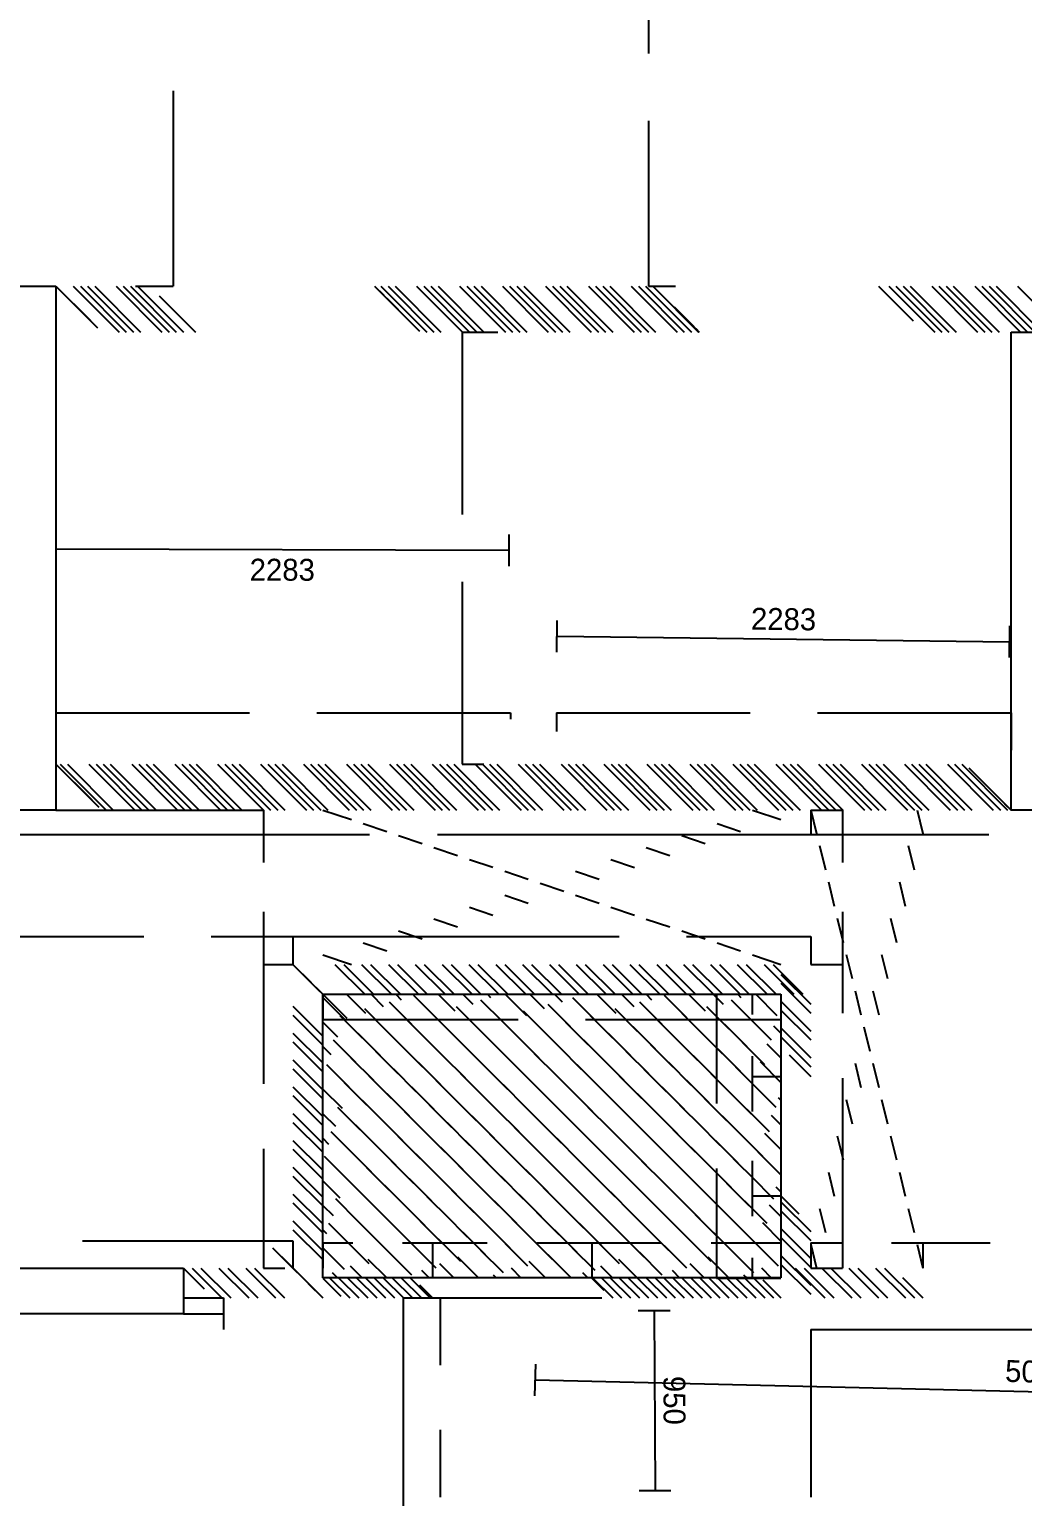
# Model space of a CAD drawing. Header units: metres. Extents: x -20.8 to 16.7, y -14.9 to 14.7.
# Drawn here: x -7.83 to -2.85, y -8.81 to -1.44 of the extents above; entities that cross this region are included whole.
import ezdxf
from ezdxf.enums import TextEntityAlignment as Align

# ---------------------------------------------------------------- set-up
doc = ezdxf.new("R2010")
doc.units = ezdxf.units.M
for name, color, linetype in [('CAD_DIM_TEXT', 3, 'Continuous'), ('CAD_DIM_WALL_TO_WALL', 1, 'Continuous'), ('CAD_PLAN_WALLS', 8, 'Continuous')]:
    doc.layers.add(name, color=color, linetype=linetype)

msp = doc.modelspace()

# ---------------------------------------------------------------- linework, layer by layer
at = {"layer": 'CAD_DIM_WALL_TO_WALL'}
for p, q in [((-7.701, -3.9717), (-7.7014, -4.1317)), ((-5.4272, -3.9773), (-5.4276, -4.1373)), ((-5.4274, -4.0573), (-7.7012, -4.0517)), ((-5.1853, -4.5688), (-5.1834, -4.4088)), ((-5.1844, -4.4888), (-2.9122, -4.516)), ((-2.9132, -4.596), (-2.9113, -4.436)), ((-4.7775, -7.8751), (-4.6175, -7.8743)), ((-4.6975, -7.8747), (-4.6926, -8.7785)), ((-5.2955, -8.3033), (-5.2918, -8.1434)), ((-5.2937, -8.2234), (-0.2526, -8.3402)), ((-4.7726, -8.7789), (-4.6126, -8.7781))]:
    msp.add_line(p, q, dxfattribs=at)
at = {"layer": 'CAD_PLAN_WALLS'}
for p, q in [((-4.7257, -0.7302), (-4.7257, -1.5616)), ((-7.1122, -1.7492), (-7.1122, -2.7307)), ((-4.7257, -1.8993), (-4.7257, -2.7307)), ((-8.0011, -2.7306), (-7.701, -2.7306)), ((-7.701, -2.7306), (-7.7011, -5.3612)), ((-7.701, -2.7306), (-7.5999, -2.8317)), ((-7.701, -2.7306), (-7.564, -2.8676)), ((-7.701, -2.7306), (-7.5281, -2.9036)), ((-7.701, -2.7306), (-7.4921, -2.9395)), ((-7.6144, -2.7306), (-7.3843, -2.9607)), ((-7.5785, -2.7306), (-7.3484, -2.9607)), ((-7.5425, -2.7306), (-7.3125, -2.9607)), ((-7.5066, -2.7306), (-7.2766, -2.9607)), ((-7.3988, -2.7306), (-7.1688, -2.9607)), ((-7.3629, -2.7306), (-7.1328, -2.9607)), ((-7.327, -2.7306), (-7.0969, -2.9607)), ((-7.3009, -2.7306), (-7.1122, -2.7306)), ((-7.291, -2.7306), (-7.061, -2.9607)), ((-7.1832, -2.7783), (-7.0009, -2.9607)), ((-6.1006, -2.7307), (-5.8753, -2.956)), ((-6.1006, -2.7307), (-6.055, -2.7763)), ((-6.1006, -2.7307), (-6.019, -2.8123)), ((-6.1006, -2.7307), (-5.9831, -2.8482)), ((-6.0694, -2.7307), (-5.8394, -2.9607)), ((-6.0335, -2.7307), (-5.8035, -2.9607)), ((-5.9976, -2.7307), (-5.7675, -2.9607)), ((-5.8898, -2.7307), (-5.6598, -2.9607)), ((-5.8539, -2.7307), (-5.6238, -2.9607)), ((-5.8179, -2.7307), (-5.5879, -2.9607)), ((-5.782, -2.7307), (-5.552, -2.9607)), ((-5.6742, -2.7307), (-5.4442, -2.9607)), ((-5.6383, -2.7307), (-5.4082, -2.9607)), ((-5.6024, -2.7307), (-5.3723, -2.9607)), ((-5.5664, -2.7307), (-5.3364, -2.9607)), ((-5.4586, -2.7307), (-5.2286, -2.9607)), ((-5.4227, -2.7307), (-5.1927, -2.9607)), ((-5.3868, -2.7307), (-5.1567, -2.9607)), ((-5.3509, -2.7307), (-5.1208, -2.9607)), ((-5.2431, -2.7307), (-5.013, -2.9607)), ((-5.2071, -2.7307), (-4.9771, -2.9607)), ((-5.1712, -2.7307), (-4.9412, -2.9607)), ((-5.1353, -2.7307), (-4.9052, -2.9607)), ((-5.0275, -2.7307), (-4.7975, -2.9607)), ((-4.9916, -2.7307), (-4.7615, -2.9607)), ((-4.9556, -2.7307), (-4.7256, -2.9607)), ((-4.9197, -2.7307), (-4.6897, -2.9607)), ((-4.8119, -2.7307), (-4.5819, -2.9607)), ((-4.776, -2.7307), (-4.546, -2.9607)), ((-4.7401, -2.7307), (-4.51, -2.9607)), ((-4.7258, -2.7307), (-4.5903, -2.7307)), ((-4.7041, -2.7307), (-4.4741, -2.9607)), ((-3.5701, -2.7307), (-3.504, -2.7968)), ((-3.5701, -2.7307), (-3.4681, -2.8327)), ((-3.5701, -2.7307), (-3.4322, -2.8687)), ((-3.5701, -2.7307), (-3.3962, -2.9046)), ((-3.5185, -2.7307), (-3.2884, -2.9608)), ((-3.4826, -2.7307), (-3.2525, -2.9608)), ((-3.4466, -2.7307), (-3.2166, -2.9608)), ((-3.4107, -2.7307), (-3.1807, -2.9608)), ((-3.3029, -2.7307), (-3.0729, -2.9608)), ((-3.267, -2.7307), (-3.0369, -2.9608)), ((-3.2311, -2.7307), (-3.001, -2.9608)), ((-3.1951, -2.7307), (-2.9651, -2.9608)), ((-3.0873, -2.7307), (-2.8573, -2.9608)), ((-3.0514, -2.7307), (-2.8214, -2.9608)), ((-3.0155, -2.7307), (-2.7854, -2.9608)), ((-2.9796, -2.7307), (-2.7495, -2.9608)), ((-2.8718, -2.7307), (-2.6417, -2.9608)), ((-7.1473, -2.8142), (-7.0009, -2.9607)), ((-7.1114, -2.8501), (-7.0009, -2.9607)), ((-4.5964, -2.8347), (-4.4703, -2.9607)), ((-4.5604, -2.8706), (-4.4703, -2.9607)), ((-7.0755, -2.8861), (-7.0009, -2.9607)), ((-4.5245, -2.9065), (-4.4703, -2.9607)), ((-4.4886, -2.9425), (-4.4703, -2.9607)), ((-5.661, -2.9607), (-5.4823, -2.9607)), ((-5.661, -2.9607), (-5.661, -3.8771)), ((-2.905, -5.3613), (-2.9049, -2.9608)), ((-2.9049, -2.9608), (-2.6049, -2.9608)), ((-5.661, -4.2148), (-5.661, -5.1312)), ((-7.7011, -4.8736), (-7.7011, -5.0611)), ((-7.7011, -4.8737), (-6.7286, -4.8737)), ((-6.3905, -4.8737), (-5.418, -4.8737)), ((-5.418, -4.8737), (-5.418, -4.9044)), ((-5.188, -4.8737), (-5.188, -4.9674)), ((-5.188, -4.8737), (-4.2155, -4.8737)), ((-3.8775, -4.8737), (-2.9049, -4.8738)), ((-2.905, -4.8737), (-2.905, -5.0613)), ((-7.7011, -5.1311), (-7.6292, -5.203)), ((-7.7011, -5.1311), (-7.6651, -5.1671)), ((-7.7011, -5.1311), (-7.4855, -5.3467)), ((-7.7011, -5.1311), (-7.5214, -5.3108)), ((-7.6796, -5.1311), (-7.4495, -5.3612)), ((-7.6437, -5.1311), (-7.4136, -5.3612)), ((-7.5359, -5.1312), (-7.3058, -5.3612)), ((-7.4999, -5.1312), (-7.2699, -5.3612)), ((-7.464, -5.1312), (-7.234, -5.3612)), ((-7.4281, -5.1312), (-7.198, -5.3612)), ((-7.3203, -5.1312), (-7.0903, -5.3612)), ((-7.2844, -5.1312), (-7.0543, -5.3612)), ((-7.2484, -5.1312), (-7.0184, -5.3612)), ((-7.2125, -5.1312), (-6.9825, -5.3612)), ((-7.1047, -5.1312), (-6.8747, -5.3612)), ((-7.0688, -5.1312), (-6.8388, -5.3612)), ((-7.0329, -5.1312), (-6.8028, -5.3612)), ((-6.9969, -5.1312), (-6.7669, -5.3612)), ((-6.8892, -5.1312), (-6.6591, -5.3612)), ((-6.8532, -5.1312), (-6.6232, -5.3612)), ((-6.8173, -5.1312), (-6.5873, -5.3612)), ((-6.7814, -5.1312), (-6.5513, -5.3612)), ((-6.6736, -5.1312), (-6.4435, -5.3612)), ((-6.6377, -5.1312), (-6.4076, -5.3612)), ((-6.6017, -5.1312), (-6.3717, -5.3612)), ((-6.5658, -5.1312), (-6.3357, -5.3612)), ((-6.458, -5.1312), (-6.228, -5.3612)), ((-6.4221, -5.1312), (-6.192, -5.3612)), ((-6.3861, -5.1312), (-6.1561, -5.3612)), ((-6.3502, -5.1312), (-6.1202, -5.3612)), ((-6.2424, -5.1312), (-6.0124, -5.3612)), ((-6.2065, -5.1312), (-5.9765, -5.3612)), ((-6.1706, -5.1312), (-5.9405, -5.3612)), ((-6.1346, -5.1312), (-5.9046, -5.3612)), ((-6.0269, -5.1312), (-5.7968, -5.3612)), ((-5.9909, -5.1312), (-5.7609, -5.3612)), ((-5.955, -5.1312), (-5.725, -5.3612)), ((-5.9191, -5.1312), (-5.689, -5.3612)), ((-5.8113, -5.1312), (-5.5812, -5.3613)), ((-5.7754, -5.1312), (-5.5453, -5.3613)), ((-5.7394, -5.1312), (-5.5094, -5.3613)), ((-5.7035, -5.1312), (-5.4735, -5.3613)), ((-5.6611, -5.1312), (-5.5524, -5.1312)), ((-5.5957, -5.1312), (-5.3657, -5.3613)), ((-5.5598, -5.1312), (-5.3297, -5.3613)), ((-5.5239, -5.1312), (-5.2938, -5.3613)), ((-5.4879, -5.1312), (-5.2579, -5.3613)), ((-5.3801, -5.1312), (-5.1501, -5.3613)), ((-5.3442, -5.1312), (-5.1142, -5.3613)), ((-5.3083, -5.1312), (-5.0782, -5.3613)), ((-5.2724, -5.1312), (-5.0423, -5.3613)), ((-5.1646, -5.1312), (-4.9345, -5.3613)), ((-5.1286, -5.1312), (-4.8986, -5.3613)), ((-5.0927, -5.1312), (-4.8627, -5.3613)), ((-5.0568, -5.1312), (-4.8267, -5.3613)), ((-4.949, -5.1312), (-4.7189, -5.3613)), ((-4.9131, -5.1312), (-4.683, -5.3613)), ((-4.8771, -5.1312), (-4.6471, -5.3613)), ((-4.8412, -5.1312), (-4.6112, -5.3613)), ((-4.7334, -5.1312), (-4.5034, -5.3613)), ((-4.6975, -5.1312), (-4.4674, -5.3613)), ((-4.6616, -5.1312), (-4.4315, -5.3613)), ((-4.6256, -5.1312), (-4.3956, -5.3613)), ((-4.5178, -5.1312), (-4.2878, -5.3613)), ((-4.4819, -5.1312), (-4.2519, -5.3613)), ((-4.446, -5.1312), (-4.2159, -5.3613)), ((-4.4101, -5.1312), (-4.18, -5.3613)), ((-4.3023, -5.1312), (-4.0722, -5.3613)), ((-4.2663, -5.1312), (-4.0363, -5.3613)), ((-4.2304, -5.1312), (-4.0004, -5.3613)), ((-4.1945, -5.1312), (-3.9644, -5.3613)), ((-4.0867, -5.1312), (-3.8567, -5.3613)), ((-4.0508, -5.1312), (-3.8207, -5.3613)), ((-4.0148, -5.1312), (-3.7848, -5.3613)), ((-3.9789, -5.1312), (-3.7489, -5.3613)), ((-3.8711, -5.1312), (-3.6411, -5.3613)), ((-3.8352, -5.1312), (-3.6051, -5.3613)), ((-3.7993, -5.1312), (-3.5692, -5.3613)), ((-3.7633, -5.1312), (-3.5333, -5.3613)), ((-3.6555, -5.1312), (-3.4255, -5.3613)), ((-3.6196, -5.1312), (-3.3896, -5.3613)), ((-3.5837, -5.1312), (-3.3536, -5.3613)), ((-3.5478, -5.1312), (-3.3177, -5.3613)), ((-3.44, -5.1313), (-3.2099, -5.3613)), ((-3.404, -5.1313), (-3.174, -5.3613)), ((-3.3681, -5.1313), (-3.1381, -5.3613)), ((-3.3322, -5.1313), (-3.1021, -5.3613)), ((-3.2244, -5.1313), (-2.9944, -5.3613)), ((-3.1885, -5.1313), (-2.9584, -5.3613)), ((-3.1525, -5.1313), (-2.9225, -5.3613)), ((-3.1166, -5.1497), (-2.905, -5.3613)), ((-3.0088, -5.2575), (-2.905, -5.3613)), ((-2.9729, -5.2934), (-2.905, -5.3613)), ((-7.7011, -5.3612), (-8.0011, -5.3612)), ((-7.7011, -5.3612), (-6.6584, -5.3612)), ((-6.6585, -5.3612), (-6.6585, -5.6245)), ((-6.3608, -5.3613), (-6.2176, -5.4095)), ((-4.2034, -5.3613), (-4.0603, -5.4095)), ((-3.9102, -5.3613), (-3.9102, -5.4844)), ((-3.9102, -5.3613), (-3.8814, -5.4792)), ((-3.9102, -5.3613), (-3.7505, -5.3613)), ((-3.9102, -5.3613), (-3.9102, -5.4844)), ((-3.7506, -5.3612), (-3.7506, -5.6246)), ((-3.3764, -5.3613), (-3.3476, -5.4792)), ((-2.937, -5.3293), (-2.905, -5.3613)), ((-2.6049, -5.3613), (-2.905, -5.3613)), ((-6.1584, -5.4295), (-6.0399, -5.4694)), ((-4.3811, -5.4295), (-4.2627, -5.4694)), ((-8.0012, -5.4843), (-6.1258, -5.4843)), ((-5.9807, -5.4893), (-5.8622, -5.5293)), ((-5.7855, -5.4843), (-3.9102, -5.4844)), ((-4.5589, -5.4894), (-4.4404, -5.5293)), ((-3.9103, -5.4844), (-3.0169, -5.4844)), ((-5.8029, -5.5492), (-5.6844, -5.5892)), ((-4.7366, -5.5493), (-4.6181, -5.5892)), ((-3.8665, -5.54), (-3.8368, -5.6614)), ((-3.421, -5.54), (-3.3913, -5.6614)), ((-5.6252, -5.6091), (-5.5067, -5.649)), ((-5.4475, -5.669), (-5.329, -5.7089)), ((-5.092, -5.669), (-4.9736, -5.7089)), ((-4.9143, -5.6091), (-4.7958, -5.6491)), ((-5.2698, -5.7289), (-5.1513, -5.7688)), ((-5.2698, -5.7289), (-5.1513, -5.7688)), ((-3.822, -5.7221), (-3.7923, -5.8436)), ((-3.4656, -5.7221), (-3.4359, -5.8436)), ((-5.4475, -5.7888), (-5.329, -5.8287)), ((-5.092, -5.7888), (-4.9736, -5.8287)), ((-6.6585, -5.8731), (-6.6585, -6.1364)), ((-5.6252, -5.8487), (-5.5067, -5.8886)), ((-4.9143, -5.8487), (-4.7958, -5.8886)), ((-3.7506, -5.8732), (-3.7506, -6.1365)), ((-5.9807, -5.9684), (-5.8622, -6.0083)), ((-5.8029, -5.9085), (-5.6845, -5.9485)), ((-4.7366, -5.9086), (-4.6181, -5.9485)), ((-4.5589, -5.9684), (-4.4404, -6.0084)), ((-3.7774, -5.9043), (-3.7477, -6.0258)), ((-3.5101, -5.9043), (-3.4804, -6.0258)), ((-8.8114, -5.9957), (-7.2593, -5.9958)), ((-6.9217, -5.9958), (-6.5108, -5.9958)), ((-6.5109, -5.9958), (-4.8726, -5.9958)), ((-6.5108, -5.9957), (-6.5108, -6.1364)), ((-6.5108, -5.9957), (-6.5108, -6.1364)), ((-6.1584, -6.0283), (-6.0399, -6.0682)), ((-4.5349, -5.9958), (-3.9102, -5.9959)), ((-4.3812, -6.0283), (-4.2627, -6.0683)), ((-3.9102, -5.9958), (-3.9102, -6.1365)), ((-6.3608, -6.0882), (-6.2176, -6.1364)), ((-4.2034, -6.0882), (-4.0603, -6.1365)), ((-3.7329, -6.0865), (-3.7032, -6.2079)), ((-3.5547, -6.0865), (-3.525, -6.2079)), ((-6.6585, -6.1363), (-6.6585, -6.7359)), ((-6.6585, -6.1364), (-6.5108, -6.1364)), ((-6.6585, -6.1364), (-6.5108, -6.1364)), ((-6.5108, -6.1364), (-6.4202, -6.227)), ((-6.5108, -6.1364), (-6.2855, -6.3618)), ((-6.5108, -6.1364), (-6.3753, -6.2719)), ((-6.5108, -6.1364), (-6.2406, -6.4067)), ((-6.3008, -6.1364), (-6.1507, -6.2864)), ((-6.2558, -6.1364), (-6.1058, -6.2864)), ((-6.166, -6.1364), (-6.016, -6.2864)), ((-6.1211, -6.1364), (-5.9711, -6.2864)), ((-6.0313, -6.1364), (-5.8813, -6.2864)), ((-5.9864, -6.1364), (-5.8363, -6.2865)), ((-5.8966, -6.1364), (-5.7465, -6.2865)), ((-5.8516, -6.1364), (-5.7016, -6.2865)), ((-5.7618, -6.1364), (-5.6118, -6.2865)), ((-5.7169, -6.1364), (-5.5669, -6.2865)), ((-5.6271, -6.1364), (-5.4771, -6.2865)), ((-5.5822, -6.1364), (-5.4321, -6.2865)), ((-5.4924, -6.1364), (-5.3423, -6.2865)), ((-5.4474, -6.1364), (-5.2974, -6.2865)), ((-5.3576, -6.1364), (-5.2076, -6.2865)), ((-5.3127, -6.1364), (-5.1627, -6.2865)), ((-5.2229, -6.1364), (-5.0729, -6.2865)), ((-5.178, -6.1364), (-5.0279, -6.2865)), ((-5.0882, -6.1364), (-4.9381, -6.2865)), ((-5.0432, -6.1364), (-4.8932, -6.2865)), ((-4.9534, -6.1364), (-4.8034, -6.2865)), ((-4.9085, -6.1364), (-4.7585, -6.2865)), ((-4.8187, -6.1364), (-4.6687, -6.2865)), ((-4.7738, -6.1364), (-4.6237, -6.2865)), ((-4.684, -6.1364), (-4.5339, -6.2865)), ((-4.639, -6.1364), (-4.489, -6.2865)), ((-4.5492, -6.1364), (-4.3992, -6.2865)), ((-4.5043, -6.1364), (-4.3543, -6.2865)), ((-4.4145, -6.1365), (-4.2645, -6.2865)), ((-4.3696, -6.1365), (-4.2195, -6.2865)), ((-4.2798, -6.1365), (-4.1297, -6.2865)), ((-4.2348, -6.1365), (-4.0848, -6.2865)), ((-4.145, -6.1365), (-3.995, -6.2865)), ((-4.1001, -6.1365), (-3.9501, -6.2865)), ((-4.0603, -6.1865), (-3.9103, -6.3365)), ((-3.9102, -6.1365), (-3.7505, -6.1365)), ((-3.9102, -6.1365), (-3.7505, -6.1365)), ((-3.7506, -6.1364), (-3.7506, -6.3809)), ((-4.0603, -6.2314), (-3.9103, -6.3814)), ((-6.3608, -6.2864), (-6.3608, -6.414)), ((-6.3608, -6.2864), (-4.0603, -6.2865)), ((-6.3608, -7.7104), (-6.3608, -6.2864)), ((-6.3608, -6.3025), (-6.2532, -6.4101)), ((-6.242, -6.2864), (-6.1473, -6.3811)), ((-6.1185, -6.2864), (-6.0574, -6.3475)), ((-6.0286, -6.325), (-5.9164, -6.4373)), ((-5.9949, -6.2864), (-5.9676, -6.3138)), ((-5.9051, -6.2913), (-5.7928, -6.4036)), ((-5.7816, -6.2865), (-5.6982, -6.3699)), ((-5.6581, -6.2865), (-5.6083, -6.3362)), ((-5.5683, -6.3138), (-5.456, -6.4261)), ((-5.5346, -6.2865), (-5.5185, -6.3026)), ((-5.4448, -6.2865), (-5.3389, -6.3924)), ((-5.3213, -6.2865), (-5.249, -6.3587)), ((-5.2315, -6.3362), (-5.1192, -6.4485)), ((-5.1978, -6.2865), (-5.1592, -6.325)), ((-5.1079, -6.3026), (-4.9957, -6.4148)), ((-4.9844, -6.2865), (-4.8898, -6.3812)), ((-4.8609, -6.2865), (-4.7999, -6.3475)), ((-4.7711, -6.325), (-4.6588, -6.4373)), ((-4.7374, -6.2865), (-4.7101, -6.3138)), ((-4.6476, -6.2914), (-4.5353, -6.4036)), ((-4.5241, -6.2865), (-4.4406, -6.37)), ((-4.4006, -6.2865), (-4.3508, -6.3363)), ((-4.3843, -6.2865), (-4.0603, -6.2865)), ((-4.3842, -6.2864), (-4.3842, -6.8359)), ((-4.3108, -6.3138), (-4.1985, -6.4261)), ((-4.2771, -6.2865), (-4.261, -6.3026)), ((-4.2056, -6.2865), (-4.0603, -6.2865)), ((-4.2056, -6.2865), (-4.2056, -6.3883)), ((-4.1873, -6.2865), (-4.0813, -6.3924)), ((-4.0603, -6.2865), (-4.0603, -6.4141)), ((-4.0603, -6.2865), (-4.0603, -7.7105)), ((-4.0603, -6.3212), (-3.9103, -6.4712)), ((-3.6883, -6.2687), (-3.6586, -6.3901)), ((-3.5992, -6.2687), (-3.5695, -6.3901)), ((-6.5108, -6.3465), (-6.3608, -6.4965)), ((-6.5108, -6.3914), (-6.3608, -6.5414)), ((-6.2756, -6.3924), (-6.1634, -6.5046)), ((-6.1521, -6.3587), (-6.0399, -6.471)), ((-5.8153, -6.3811), (-5.703, -6.4934)), ((-5.6918, -6.3475), (-5.5795, -6.4597)), ((-5.4785, -6.4036), (-5.3662, -6.5159)), ((-5.355, -6.3699), (-5.2427, -6.4822)), ((-5.0181, -6.3924), (-4.9059, -6.5047)), ((-4.8946, -6.3587), (-4.7823, -6.471)), ((-4.5578, -6.3812), (-4.4455, -6.4935)), ((-4.4343, -6.3475), (-4.322, -6.4598)), ((-4.221, -6.4036), (-4.1087, -6.5159)), ((-4.0603, -6.3661), (-3.9103, -6.5161)), ((-6.5108, -6.4812), (-6.3608, -6.6312)), ((-6.3608, -6.4139), (-5.3794, -6.414)), ((-6.3608, -6.426), (-6.2869, -6.5)), ((-6.1858, -6.4822), (-6.0735, -6.5945)), ((-6.0623, -6.4485), (-5.95, -6.5608)), ((-5.9388, -6.4148), (-5.8265, -6.5271)), ((-5.7255, -6.471), (-5.6132, -6.5833)), ((-5.602, -6.4373), (-5.4897, -6.5496)), ((-5.2651, -6.4598), (-5.1529, -6.572)), ((-5.1416, -6.4261), (-5.0294, -6.5384)), ((-5.0417, -6.414), (-4.0602, -6.414)), ((-4.9283, -6.4822), (-4.816, -6.5945)), ((-4.8048, -6.4485), (-4.6925, -6.5608)), ((-4.6813, -6.4149), (-4.569, -6.5271)), ((-4.468, -6.471), (-4.3557, -6.5833)), ((-4.3445, -6.4373), (-4.2322, -6.5496)), ((-4.0975, -6.4451), (-4.0603, -6.4822)), ((-4.0603, -6.4559), (-3.9103, -6.606)), ((-3.6438, -6.4508), (-3.6141, -6.5723)), ((-3.6438, -6.4508), (-3.6141, -6.5723)), ((-6.5108, -6.5261), (-6.3608, -6.6761)), ((-6.3608, -6.5495), (-6.3206, -6.5898)), ((-6.3093, -6.5159), (-6.1971, -6.6281)), ((-5.9725, -6.5383), (-5.8602, -6.6506)), ((-5.849, -6.5047), (-5.7367, -6.6169)), ((-5.5122, -6.5271), (-5.3999, -6.6394)), ((-5.3886, -6.4934), (-5.2764, -6.6057)), ((-5.1753, -6.5496), (-5.063, -6.6619)), ((-5.0518, -6.5159), (-4.9395, -6.6282)), ((-4.715, -6.5384), (-4.6027, -6.6506)), ((-4.5915, -6.5047), (-4.4792, -6.617)), ((-4.2546, -6.5271), (-4.1424, -6.6394)), ((-4.1311, -6.5349), (-4.0603, -6.6057)), ((-4.0603, -6.5008), (-3.9103, -6.6509)), ((-6.5108, -6.6159), (-6.3608, -6.766)), ((-6.2195, -6.6057), (-6.1072, -6.718)), ((-6.096, -6.572), (-5.9837, -6.6843)), ((-5.8827, -6.6282), (-5.7704, -6.7404)), ((-5.7592, -6.5945), (-5.6469, -6.7068)), ((-5.6357, -6.5608), (-5.5234, -6.6731)), ((-5.4223, -6.6169), (-5.3101, -6.7292)), ((-5.2988, -6.5833), (-5.1866, -6.6955)), ((-4.962, -6.6057), (-4.8497, -6.718)), ((-4.8385, -6.572), (-4.7262, -6.6843)), ((-4.6252, -6.6282), (-4.5129, -6.7405)), ((-4.5017, -6.5945), (-4.3894, -6.7068)), ((-4.3781, -6.5608), (-4.2659, -6.6731)), ((-4.2056, -6.5973), (-4.2056, -6.6991)), ((-4.1648, -6.6247), (-4.0603, -6.7293)), ((-4.0187, -6.5907), (-3.9103, -6.6991)), ((-6.5108, -6.6608), (-6.3608, -6.8109)), ((-6.343, -6.6394), (-6.2307, -6.7517)), ((-6.1297, -6.6955), (-6.0174, -6.8078)), ((-6.0062, -6.6618), (-5.8939, -6.7741)), ((-5.6693, -6.6843), (-5.5571, -6.7966)), ((-5.5458, -6.6506), (-5.4336, -6.7629)), ((-5.209, -6.6731), (-5.0967, -6.7854)), ((-5.0855, -6.6394), (-4.9732, -6.7517)), ((-4.8722, -6.6955), (-4.7599, -6.8078)), ((-4.7487, -6.6619), (-4.6364, -6.7741)), ((-4.4118, -6.6843), (-4.2996, -6.7966)), ((-4.2883, -6.6506), (-4.1761, -6.7629)), ((-4.2056, -6.699), (-4.2056, -6.8747)), ((-4.2056, -6.6991), (-4.0603, -6.6991)), ((-4.2056, -6.6991), (-4.0603, -6.6991)), ((-3.9738, -6.6356), (-3.9103, -6.6991)), ((-3.6884, -6.633), (-3.6587, -6.7544)), ((-3.5992, -6.633), (-3.5695, -6.7545)), ((-6.5108, -6.7507), (-6.3608, -6.9007)), ((-6.3608, -6.7629), (-6.2644, -6.8593)), ((-6.2532, -6.7292), (-6.1409, -6.8415)), ((-5.9164, -6.7517), (-5.8041, -6.8639)), ((-5.7929, -6.718), (-5.6806, -6.8303)), ((-5.5795, -6.7741), (-5.4673, -6.8864)), ((-5.456, -6.7404), (-5.3437, -6.8527)), ((-5.3325, -6.7068), (-5.2202, -6.819)), ((-5.1192, -6.7629), (-5.0069, -6.8752)), ((-4.9957, -6.7292), (-4.8834, -6.8415)), ((-4.6588, -6.7517), (-4.5466, -6.864)), ((-4.5353, -6.718), (-4.4231, -6.8303)), ((-4.322, -6.7742), (-4.2097, -6.8864)), ((-4.1985, -6.7405), (-4.0862, -6.8528)), ((-3.7506, -6.7073), (-3.7506, -7.6619)), ((-6.5108, -6.7956), (-6.3608, -6.9456)), ((-6.2869, -6.8527), (-6.1746, -6.965)), ((-6.1634, -6.819), (-6.0511, -6.9313)), ((-6.0399, -6.7853), (-5.9276, -6.8976)), ((-5.8265, -6.8415), (-5.7143, -6.9538)), ((-5.703, -6.8078), (-5.5908, -6.9201)), ((-5.3662, -6.8303), (-5.2539, -6.9425)), ((-5.2427, -6.7966), (-5.1304, -6.9089)), ((-5.0294, -6.8527), (-4.9171, -6.965)), ((-4.9059, -6.8191), (-4.7936, -6.9313)), ((-4.7824, -6.7854), (-4.6701, -6.8977)), ((-4.569, -6.8415), (-4.4568, -6.9538)), ((-4.4455, -6.8078), (-4.3332, -6.9201)), ((-4.075, -6.8044), (-4.0603, -6.8191)), ((-3.7329, -6.8152), (-3.7032, -6.9366)), ((-3.5547, -6.8152), (-3.525, -6.9366)), ((-6.5108, -6.8854), (-6.3608, -7.0354)), ((-6.3608, -6.8864), (-6.2981, -6.9491)), ((-6.0736, -6.9088), (-5.9613, -7.0211)), ((-5.95, -6.8752), (-5.8378, -6.9874)), ((-5.6132, -6.8976), (-5.5009, -7.0099)), ((-5.4897, -6.8639), (-5.3774, -6.9762)), ((-5.2764, -6.9201), (-5.1641, -7.0324)), ((-5.1529, -6.8864), (-5.0406, -6.9987)), ((-4.816, -6.9089), (-4.7038, -7.0212)), ((-4.6925, -6.8752), (-4.5803, -6.9875)), ((-4.3557, -6.8977), (-4.2434, -7.0099)), ((-4.2322, -6.864), (-4.1199, -6.9763)), ((-4.1087, -6.8942), (-4.0603, -6.9426)), ((-6.5108, -6.9303), (-6.3608, -7.0803)), ((-6.3206, -6.9762), (-6.2083, -7.0885)), ((-6.1971, -6.9425), (-6.0848, -7.0548)), ((-5.9837, -6.9987), (-5.8715, -7.111)), ((-5.8602, -6.965), (-5.748, -7.0773)), ((-5.7367, -6.9313), (-5.6244, -7.0436)), ((-5.5234, -6.9875), (-5.4111, -7.0997)), ((-5.3999, -6.9538), (-5.2876, -7.0661)), ((-5.0631, -6.9762), (-4.9508, -7.0885)), ((-4.9395, -6.9426), (-4.8273, -7.0548)), ((-4.7262, -6.9987), (-4.6139, -7.111)), ((-4.6027, -6.965), (-4.4904, -7.0773)), ((-4.4792, -6.9313), (-4.3669, -7.0436)), ((-4.2659, -6.9875), (-4.1536, -7.0998)), ((-4.1424, -6.984), (-4.0603, -7.0661)), ((-3.7775, -6.9973), (-3.7478, -7.1188)), ((-3.5101, -6.9973), (-3.4804, -7.1188)), ((-6.6585, -7.0623), (-6.6585, -7.6618)), ((-6.5108, -7.0201), (-6.3608, -7.1702)), ((-6.5108, -7.065), (-6.3608, -7.2151)), ((-6.3608, -7.0099), (-6.3318, -7.0389)), ((-6.2307, -7.066), (-6.1185, -7.1783)), ((-6.1072, -7.0324), (-5.995, -7.1446)), ((-5.7704, -7.0548), (-5.6581, -7.1671)), ((-5.6469, -7.0211), (-5.5346, -7.1334)), ((-5.3101, -7.0436), (-5.1978, -7.1559)), ((-5.1866, -7.0099), (-5.0743, -7.1222)), ((-4.9732, -7.0661), (-4.861, -7.1783)), ((-4.8497, -7.0324), (-4.7375, -7.1447)), ((-4.5129, -7.0548), (-4.4006, -7.1671)), ((-4.3894, -7.0212), (-4.2771, -7.1334)), ((-6.3543, -7.0997), (-6.242, -7.212)), ((-6.0174, -7.1222), (-5.9051, -7.2345)), ((-5.8939, -7.0885), (-5.7816, -7.2008)), ((-5.6806, -7.1446), (-5.5683, -7.2569)), ((-5.5571, -7.111), (-5.4448, -7.2232)), ((-5.4336, -7.0773), (-5.3213, -7.1896)), ((-5.2202, -7.1334), (-5.108, -7.2457)), ((-5.0967, -7.0997), (-4.9845, -7.212)), ((-4.7599, -7.1222), (-4.6476, -7.2345)), ((-4.6364, -7.0885), (-4.5241, -7.2008)), ((-4.4231, -7.1447), (-4.3108, -7.257)), ((-4.2996, -7.111), (-4.1873, -7.2233)), ((-4.2056, -7.1236), (-4.2056, -7.2993)), ((-4.1761, -7.0773), (-4.0638, -7.1896)), ((-6.5108, -7.1549), (-6.3608, -7.3049)), ((-6.5108, -7.1998), (-6.3608, -7.3498)), ((-6.2644, -7.1895), (-6.1522, -7.3018)), ((-6.1409, -7.1559), (-6.0287, -7.2681)), ((-5.9276, -7.212), (-5.8153, -7.3243)), ((-5.8041, -7.1783), (-5.6918, -7.2906)), ((-5.4673, -7.2008), (-5.355, -7.3131)), ((-5.3438, -7.1671), (-5.2315, -7.2794)), ((-5.0069, -7.1896), (-4.8946, -7.3018)), ((-4.8834, -7.1559), (-4.7711, -7.2682)), ((-4.6701, -7.212), (-4.5578, -7.3243)), ((-4.5466, -7.1783), (-4.4343, -7.2906)), ((-4.3842, -7.1623), (-4.3842, -7.7118)), ((-4.2097, -7.2008), (-4.0975, -7.3131)), ((-3.822, -7.1795), (-3.7923, -7.301)), ((-3.4656, -7.1795), (-3.4359, -7.301)), ((-6.5108, -7.2896), (-6.3608, -7.4396)), ((-6.3608, -7.2232), (-6.2757, -7.3084)), ((-6.1746, -7.2794), (-6.0623, -7.3916)), ((-6.0511, -7.2457), (-5.9388, -7.358)), ((-5.7143, -7.2681), (-5.602, -7.3804)), ((-5.5908, -7.2345), (-5.4785, -7.3467)), ((-5.3774, -7.2906), (-5.2652, -7.4029)), ((-5.2539, -7.2569), (-5.1417, -7.3692)), ((-5.1304, -7.2232), (-5.0182, -7.3355)), ((-4.9171, -7.2794), (-4.8048, -7.3917)), ((-4.7936, -7.2457), (-4.6813, -7.358)), ((-4.4568, -7.2682), (-4.3445, -7.3805)), ((-4.3333, -7.2345), (-4.221, -7.3468)), ((-4.0862, -7.2535), (-4.0603, -7.2794)), ((-6.5108, -7.3345), (-6.3608, -7.4845)), ((-6.3608, -7.3467), (-6.3094, -7.3982)), ((-6.2981, -7.313), (-6.1858, -7.4253)), ((-5.9613, -7.3355), (-5.849, -7.4478)), ((-5.8378, -7.3018), (-5.7255, -7.4141)), ((-5.6245, -7.358), (-5.5122, -7.4702)), ((-5.5009, -7.3243), (-5.3887, -7.4366)), ((-5.1641, -7.3468), (-5.0518, -7.459)), ((-5.0406, -7.3131), (-4.9283, -7.4254)), ((-4.7038, -7.3355), (-4.5915, -7.4478)), ((-4.5803, -7.3019), (-4.468, -7.4141)), ((-4.3669, -7.358), (-4.2547, -7.4703)), ((-4.2434, -7.3243), (-4.1312, -7.4366)), ((-4.2057, -7.2992), (-4.0603, -7.2992)), ((-4.2057, -7.2992), (-4.0603, -7.2992)), ((-4.2056, -7.2992), (-4.2056, -7.4003)), ((-4.1199, -7.3433), (-4.0603, -7.4029)), ((-4.0603, -7.2992), (-4.0156, -7.344)), ((-4.0603, -7.2992), (-3.9707, -7.3889)), ((-4.0603, -7.3287), (-3.9103, -7.4787)), ((-3.8666, -7.3617), (-3.8369, -7.4831)), ((-3.4211, -7.3617), (-3.3914, -7.4831)), ((-6.5109, -7.4243), (-6.3608, -7.5744)), ((-6.3318, -7.4365), (-6.2195, -7.5488)), ((-6.2083, -7.4029), (-6.096, -7.5151)), ((-6.0848, -7.3692), (-5.9725, -7.4815)), ((-5.8715, -7.4253), (-5.7592, -7.5376)), ((-5.748, -7.3916), (-5.6357, -7.5039)), ((-5.4111, -7.4141), (-5.2989, -7.5264)), ((-5.2876, -7.3804), (-5.1753, -7.4927)), ((-5.0743, -7.4366), (-4.962, -7.5489)), ((-4.9508, -7.4029), (-4.8385, -7.5152)), ((-4.8273, -7.3692), (-4.715, -7.4815)), ((-4.614, -7.4254), (-4.5017, -7.5376)), ((-4.4904, -7.3917), (-4.3782, -7.504)), ((-4.1536, -7.4331), (-4.0603, -7.5264)), ((-4.0603, -7.3736), (-3.9103, -7.5236)), ((-6.5109, -7.4692), (-6.3608, -7.6193)), ((-6.3608, -7.4702), (-6.343, -7.488)), ((-6.1185, -7.4927), (-6.0062, -7.605)), ((-5.995, -7.459), (-5.8827, -7.5713)), ((-5.7816, -7.5152), (-5.6694, -7.6274)), ((-5.6581, -7.4815), (-5.5459, -7.5938)), ((-5.5346, -7.4478), (-5.4224, -7.5601)), ((-5.3213, -7.5039), (-5.209, -7.6162)), ((-5.1978, -7.4703), (-5.0855, -7.5825)), ((-4.861, -7.4927), (-4.7487, -7.605)), ((-4.7375, -7.459), (-4.6252, -7.5713)), ((-4.5241, -7.5152), (-4.4119, -7.6275)), ((-4.4006, -7.4815), (-4.2884, -7.5938)), ((-4.2771, -7.4478), (-4.1648, -7.5601)), ((-4.0603, -7.4634), (-3.9103, -7.6134)), ((-4.0603, -7.5083), (-3.9103, -7.6583)), ((-7.5673, -7.5245), (-6.5108, -7.5245)), ((-6.6135, -7.5591), (-6.3608, -7.8118)), ((-6.5109, -7.5244), (-6.5109, -7.6617)), ((-6.3609, -7.5349), (-6.2099, -7.5349)), ((-6.3608, -7.5349), (-6.3608, -7.6617)), ((-6.3608, -7.5601), (-6.2532, -7.6677)), ((-6.242, -7.5264), (-6.1297, -7.6387)), ((-6.0287, -7.5825), (-5.9164, -7.6948)), ((-5.9616, -7.5349), (-5.8106, -7.5349)), ((-5.9052, -7.5488), (-5.7929, -7.6611)), ((-5.8107, -7.5349), (-5.8107, -7.7118)), ((-5.8107, -7.5349), (-5.5349, -7.5349)), ((-5.8107, -7.5349), (-5.8107, -7.7118)), ((-5.5683, -7.5713), (-5.456, -7.6836)), ((-5.4448, -7.5376), (-5.3325, -7.6499)), ((-5.2864, -7.535), (-5.0105, -7.535)), ((-5.108, -7.5601), (-4.9957, -7.6724)), ((-5.0106, -7.535), (-4.6596, -7.535)), ((-5.0105, -7.5349), (-5.0105, -7.7105)), ((-5.0105, -7.5349), (-5.0105, -7.7118)), ((-4.9845, -7.5264), (-4.8722, -7.6387)), ((-4.7711, -7.5825), (-4.6589, -7.6948)), ((-4.6476, -7.5489), (-4.5354, -7.6611)), ((-4.4113, -7.535), (-4.0603, -7.535)), ((-4.3108, -7.5713), (-4.1985, -7.6836)), ((-4.1873, -7.5376), (-4.075, -7.6499)), ((-4.0603, -7.5349), (-4.0603, -7.7105)), ((-3.9103, -7.5349), (-3.9103, -7.6618)), ((-3.9103, -7.535), (-3.7533, -7.535)), ((-3.9103, -7.5439), (-3.8814, -7.6618)), ((-3.5046, -7.535), (-3.3476, -7.535)), ((-3.3765, -7.5439), (-3.3477, -7.6618)), ((-3.3477, -7.5349), (-3.3477, -7.6618)), ((-3.3477, -7.5349), (-3.3477, -7.6618)), ((-3.3477, -7.535), (-3.0101, -7.535)), ((-8.6613, -7.6617), (-7.061, -7.6618)), ((-7.061, -7.6617), (-7.0025, -7.7203)), ((-7.061, -7.6617), (-6.9575, -7.7652)), ((-7.061, -7.6618), (-7.061, -7.8918)), ((-7.0178, -7.6617), (-6.8677, -7.8118)), ((-6.9728, -7.6617), (-6.8228, -7.8118)), ((-6.883, -7.6617), (-6.733, -7.8118)), ((-6.8381, -7.6617), (-6.6881, -7.8118)), ((-6.7483, -7.6617), (-6.5982, -7.8118)), ((-6.7034, -7.6617), (-6.5533, -7.8118)), ((-6.6586, -7.6617), (-6.5512, -7.6617)), ((-6.5686, -7.604), (-6.3608, -7.8118)), ((-6.2239, -7.6499), (-6.1634, -7.7104)), ((-6.1341, -7.6162), (-6.0399, -7.7104)), ((-5.7748, -7.6387), (-5.7031, -7.7104)), ((-5.685, -7.605), (-5.5796, -7.7104)), ((-5.4155, -7.6611), (-5.3662, -7.7104)), ((-5.3257, -7.6274), (-5.2427, -7.7104)), ((-5.2315, -7.5938), (-5.1192, -7.706)), ((-4.9664, -7.6499), (-4.9059, -7.7105)), ((-4.8766, -7.6162), (-4.7824, -7.7105)), ((-4.5173, -7.6387), (-4.4455, -7.7105)), ((-4.4275, -7.605), (-4.322, -7.7105)), ((-4.2056, -7.6094), (-4.2056, -7.7105)), ((-4.158, -7.6612), (-4.1087, -7.7105)), ((-4.0603, -7.5981), (-3.9103, -7.7482)), ((-4.0603, -7.643), (-3.9103, -7.7931)), ((-3.9893, -7.6618), (-3.8392, -7.8118)), ((-3.9443, -7.6618), (-3.7943, -7.8118)), ((-3.9103, -7.6618), (-3.7506, -7.6618)), ((-3.8545, -7.6618), (-3.7045, -7.8118)), ((-3.8096, -7.6618), (-3.6596, -7.8118)), ((-3.7198, -7.6618), (-3.5698, -7.8118)), ((-3.6749, -7.6618), (-3.5248, -7.8118)), ((-3.5851, -7.6618), (-3.435, -7.8118)), ((-3.5401, -7.6618), (-3.3901, -7.8118)), ((-6.4788, -7.6938), (-6.3608, -7.8118)), ((-4.0603, -7.7105), (-6.3608, -7.7104)), ((-6.3608, -7.7118), (-6.3151, -7.7575)), ((-6.3608, -7.7118), (-6.2702, -7.8024)), ((-6.3253, -7.7118), (-6.2253, -7.8118)), ((-6.3138, -7.6836), (-6.2869, -7.7104)), ((-6.2804, -7.7118), (-6.1804, -7.8118)), ((-6.2355, -7.7118), (-6.1355, -7.8118)), ((-6.1906, -7.7118), (-6.0905, -7.8118)), ((-6.1457, -7.7118), (-6.0456, -7.8118)), ((-6.1007, -7.7118), (-6.0007, -7.8118)), ((-6.0558, -7.7118), (-5.9558, -7.8118)), ((-6.0109, -7.7118), (-5.9109, -7.8118)), ((-5.966, -7.7118), (-5.866, -7.8118)), ((-5.9211, -7.7118), (-5.8211, -7.8118)), ((-5.8647, -7.6723), (-5.8266, -7.7104)), ((-5.5054, -7.6948), (-5.4897, -7.7104)), ((-5.0562, -7.6836), (-5.0294, -7.7105)), ((-5.0105, -7.7118), (-4.9952, -7.7271)), ((-5.0105, -7.7118), (-4.9503, -7.772)), ((-5.0054, -7.7118), (-4.9054, -7.8118)), ((-4.9605, -7.7118), (-4.8605, -7.8118)), ((-4.9156, -7.7118), (-4.8156, -7.8118)), ((-4.8707, -7.7118), (-4.7707, -7.8118)), ((-4.8258, -7.7118), (-4.7258, -7.8118)), ((-4.7809, -7.7118), (-4.6809, -7.8118)), ((-4.736, -7.7118), (-4.6359, -7.8118)), ((-4.691, -7.7118), (-4.591, -7.8118)), ((-4.6461, -7.7118), (-4.5461, -7.8118)), ((-4.6071, -7.6724), (-4.5691, -7.7105)), ((-4.6012, -7.7118), (-4.5012, -7.8118)), ((-4.5563, -7.7118), (-4.4563, -7.8118)), ((-4.5114, -7.7118), (-4.4114, -7.8118)), ((-4.4665, -7.7118), (-4.3665, -7.8118)), ((-4.4216, -7.7118), (-4.3216, -7.8118)), ((-4.3843, -7.7118), (-4.0603, -7.7118)), ((-4.3767, -7.7118), (-4.2767, -7.8118)), ((-4.3318, -7.7118), (-4.2317, -7.8118)), ((-4.2868, -7.7118), (-4.1868, -7.8118)), ((-4.2478, -7.6948), (-4.2322, -7.7105)), ((-4.2419, -7.7118), (-4.1419, -7.8118)), ((-4.2057, -7.7105), (-4.0603, -7.7105)), ((-4.197, -7.7118), (-4.097, -7.8118)), ((-4.1521, -7.72), (-4.0603, -7.8118)), ((-3.4503, -7.7092), (-3.3477, -7.8118)), ((-6.4339, -7.7387), (-6.3608, -7.8118)), ((-5.8762, -7.7463), (-5.8107, -7.8118)), ((-5.8313, -7.7912), (-5.8107, -7.8118)), ((-4.1072, -7.7649), (-4.0603, -7.8118)), ((-3.4054, -7.7541), (-3.3477, -7.8118)), ((-7.061, -7.8118), (-6.8604, -7.8118)), ((-6.8604, -7.8117), (-6.8604, -7.8918)), ((-5.958, -7.8117), (-5.958, -9.6671)), ((-5.958, -7.8118), (-5.7607, -7.8118)), ((-5.7724, -7.8118), (-4.9605, -7.8118)), ((-5.7723, -7.8117), (-5.7723, -8.1493)), ((-7.061, -7.8918), (-8.6613, -7.8918)), ((-7.061, -7.8918), (-6.8604, -7.8918)), ((-6.8604, -7.8918), (-6.8604, -7.9698)), ((-3.9103, -7.9698), (-3.9103, -8.8121)), ((-3.9103, -7.9699), (-2.2027, -7.9699)), ((-5.7723, -8.4745), (-5.7723, -8.8121))]:
    msp.add_line(p, q, dxfattribs=at)

# ---------------------------------------------------------------- texts
at = {"layer": 'CAD_DIM_TEXT'}
for s, rotation, p in [('2283', 359.85838, (-6.5645, -4.1545)), ('2283', -0.68695, (-4.0471, -4.4024)), ('5061', -1.32736, (-2.7708, -8.1818)), ('950', -89.68584, (-4.5951, -8.326))]:
    msp.add_text(s, height=0.11, rotation=rotation, dxfattribs=at).set_placement(p, align=Align.MIDDLE_CENTER)

doc.saveas('drawing.dxf')
